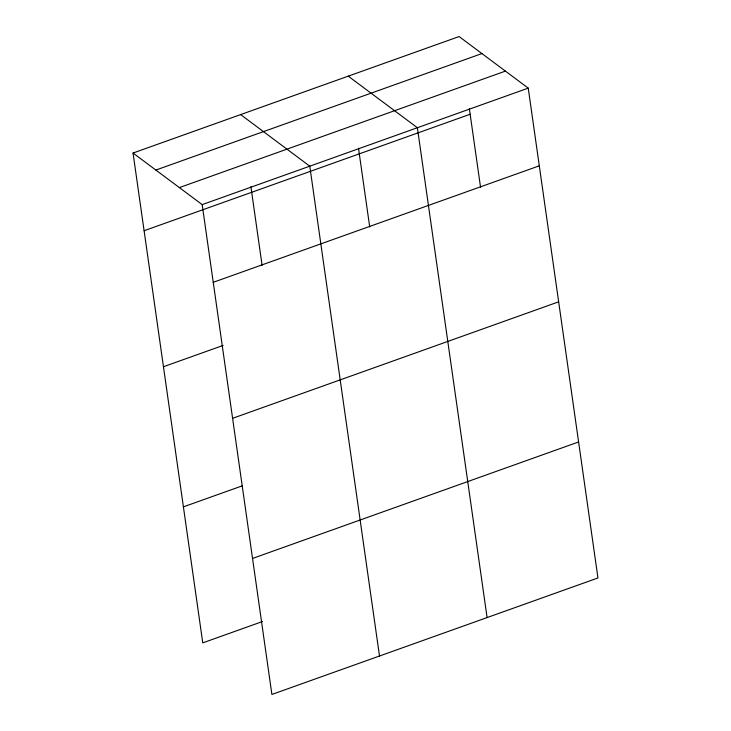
<?xml version="1.0" encoding="UTF-8"?>
<svg xmlns="http://www.w3.org/2000/svg" width="731" height="731" viewBox="0 0 731 731"><rect width="100%" height="100%" fill="white"/><g stroke="black" fill="none" stroke-linecap="round" stroke-linejoin="round"><path stroke-width="1.1" d="M133.042 153.035L459.105 36.55L528.239 88.131L597.958 577.965L271.895 694.45L202.185 204.616L133.042 153.035L202.761 642.869L262.42 621.551M155.858 170.058L481.921 53.573M179.369 187.593L505.423 71.108M202.185 204.616L528.239 88.131M144.108 230.731L470.161 114.246M213.242 282.312L539.295 165.827M163.461 366.734L223.119 345.425M232.595 418.315L558.658 301.83M183.399 506.857L241.998 485.932M252.542 558.447L578.596 441.963M348.248 76.152L417.383 127.733L487.093 617.567M240.645 114.593L309.78 166.175L379.499 656.009M469.357 108.617L480.559 187.31M358.501 148.219L369.703 226.912M250.897 186.661L262.1 265.353"/></g></svg>
